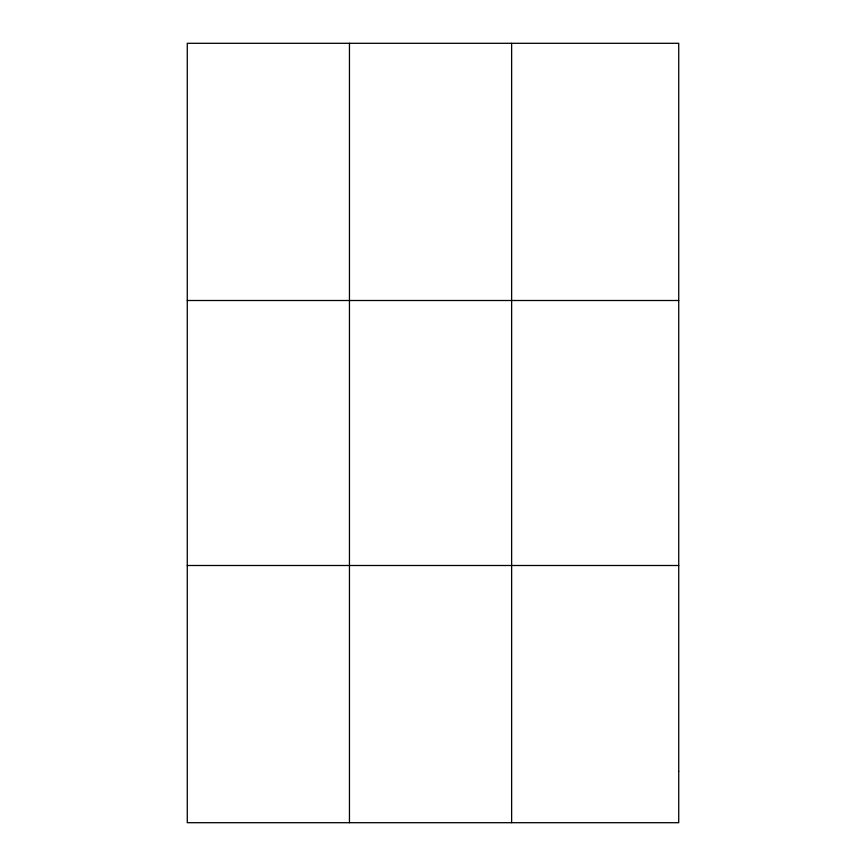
<?xml version="1.0" encoding="UTF-8"?>
<svg xmlns="http://www.w3.org/2000/svg" width="866" height="866" viewBox="0 0 866 866"><rect width="100%" height="100%" fill="white"/><g stroke="black" fill="none" stroke-linecap="round" stroke-linejoin="round"><path stroke-width="1.3" d="M349.453 822.7L349.453 43.3M511.633 822.7L511.633 43.3M187.273 300.502L678.727 300.502M187.273 565.498L678.727 565.498M678.727 771.26L678.727 822.7L187.273 822.7L187.273 43.3L678.727 43.3L678.727 771.26"/></g></svg>
